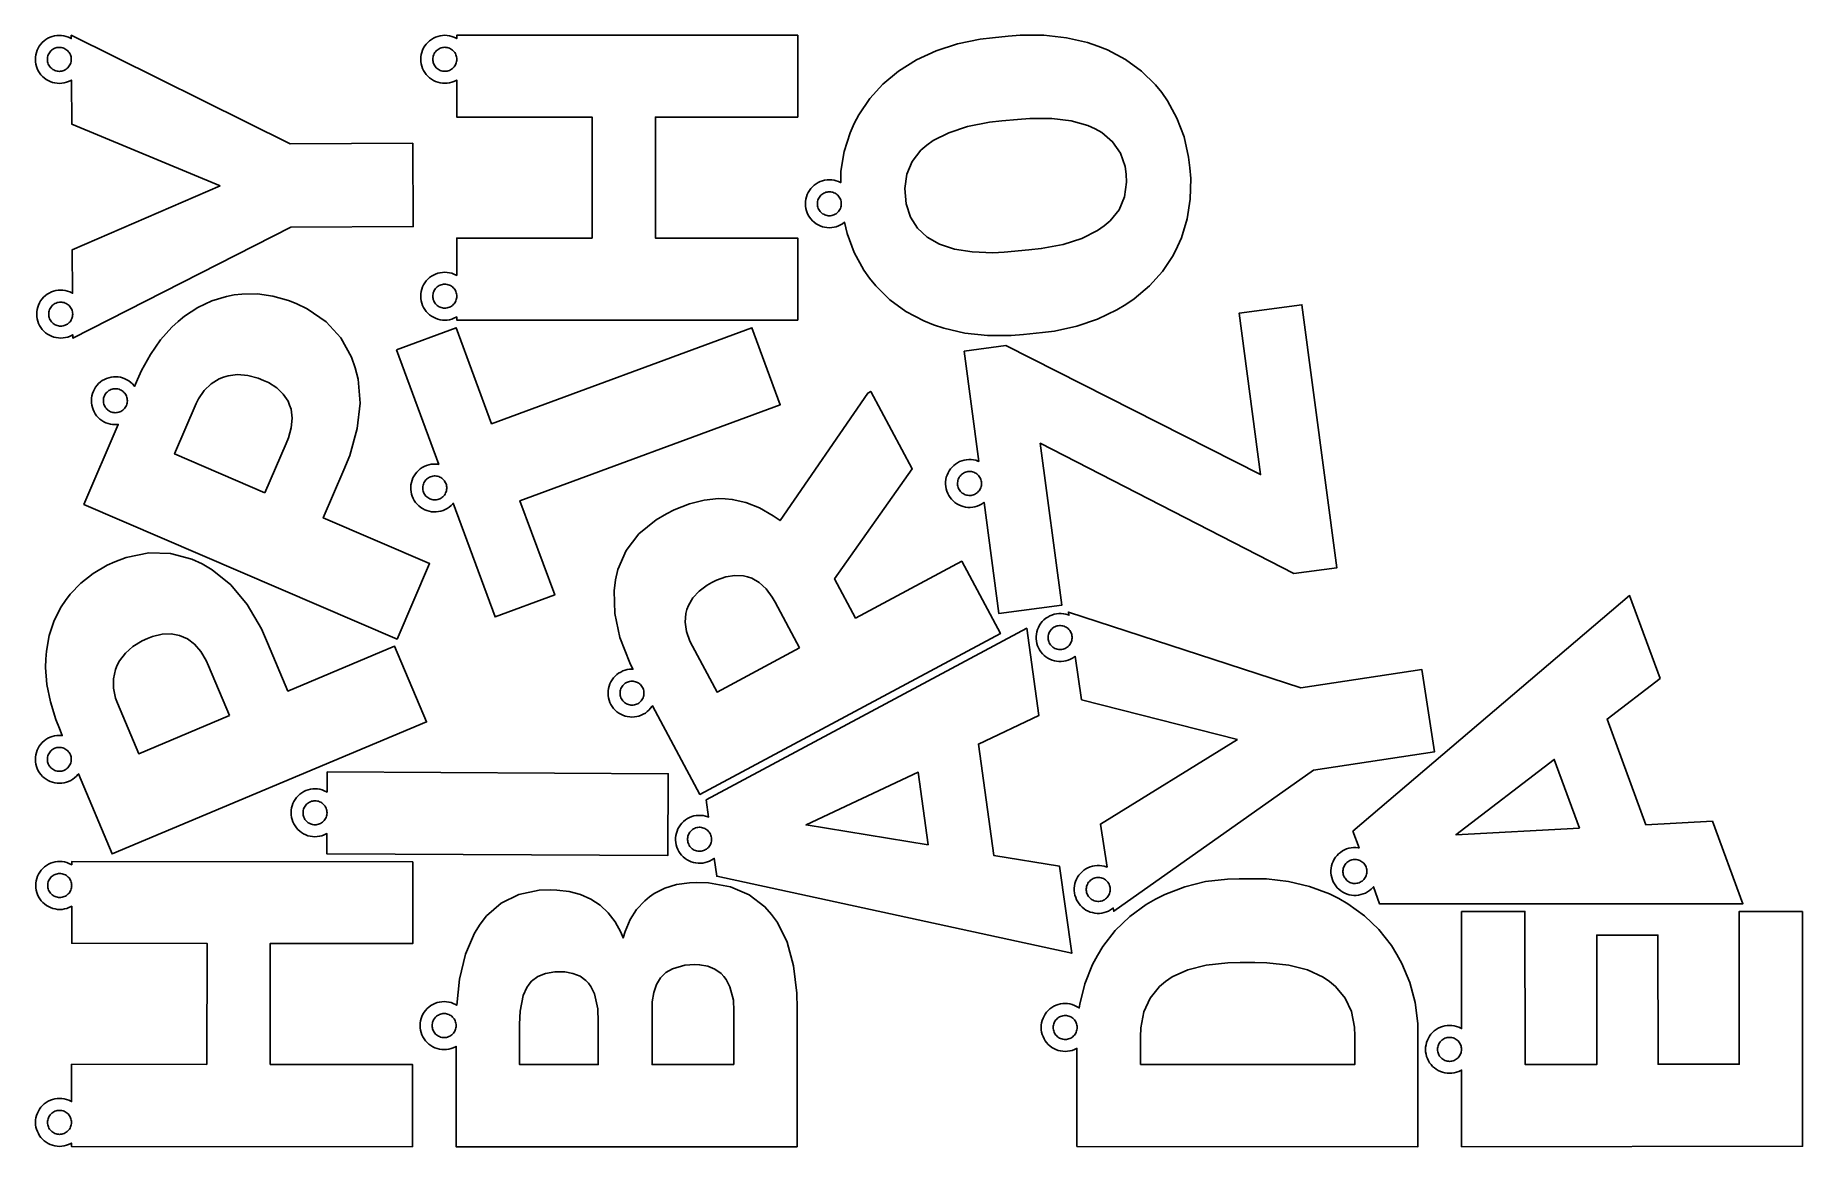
# Model space of a CAD drawing. Header units: millimetres. Extents: x 1 to 443, y 1 to 279.
import ezdxf

# ---------------------------------------------------------------- set-up
doc = ezdxf.new("R2010")
doc.units = ezdxf.units.MM

msp = doc.modelspace()

# ---------------------------------------------------------------- linework, layer by layer
at = {"color": 0}
for points in [[(47.1, 241.39), (9.99, 256.89), (9.93, 267.91), (9.76, 267.81), (9.22, 267.55), (8.67, 267.35), (8.1, 267.21), (7.52, 267.12), (6.93, 267.08), (6.34, 267.11), (5.76, 267.19), (5.19, 267.33), (4.63, 267.53), (4.1, 267.78), (3.59, 268.08), (3.12, 268.43), (2.68, 268.82), (2.28, 269.25), (1.93, 269.72), (1.62, 270.23), (1.37, 270.76), (1.17, 271.31), (1.02, 271.88), (0.93, 272.46), (0.9, 273.05), (0.92, 273.64), (1.01, 274.22), (1.15, 274.8), (1.34, 275.35), (1.59, 275.88), (1.89, 276.39), (2.24, 276.87), (2.63, 277.3), (3.07, 277.7), (3.54, 278.06), (4.04, 278.36), (4.57, 278.62), (5.13, 278.82), (5.7, 278.96), (6.28, 279.05), (6.87, 279.08), (7.46, 279.06), (8.04, 278.98), (8.61, 278.84), (9.17, 278.64), (9.7, 278.39), (9.87, 278.29), (9.87, 279.1), (64.68, 251.91), (95.32, 252.08), (95.43, 231.22), (64.8, 231.05), (10.27, 203.33), (10.27, 204.14), (10.1, 204.04), (9.57, 203.78), (9.01, 203.58), (8.44, 203.44), (7.86, 203.35), (7.27, 203.32), (6.68, 203.34), (6.1, 203.42), (5.53, 203.56), (4.97, 203.76), (4.44, 204.01), (3.93, 204.31), (3.46, 204.66), (3.02, 205.05), (2.62, 205.48), (2.27, 205.96), (1.96, 206.46), (1.71, 206.99), (1.51, 207.54), (1.36, 208.11), (1.27, 208.7), (1.24, 209.28), (1.27, 209.87), (1.35, 210.45), (1.49, 211.03), (1.69, 211.58), (1.93, 212.12), (2.23, 212.62), (2.58, 213.1), (2.98, 213.54), (3.41, 213.93), (3.88, 214.29), (4.38, 214.59), (4.91, 214.85), (5.47, 215.05), (6.04, 215.19), (6.62, 215.28), (7.21, 215.32), (7.8, 215.29), (8.38, 215.21), (8.95, 215.07), (9.51, 214.87), (10.04, 214.62), (10.21, 214.52), (10.15, 225.42), (47.1, 241.39)], [(140.19, 228.36), (140.19, 258.65), (106.33, 258.65), (106.33, 267.91), (106.16, 267.81), (105.63, 267.56), (105.08, 267.36), (104.5, 267.22), (103.92, 267.13), (103.33, 267.1), (102.75, 267.13), (102.16, 267.22), (101.59, 267.36), (101.04, 267.56), (100.51, 267.81), (100, 268.11), (99.53, 268.46), (99.09, 268.86), (98.7, 269.29), (98.34, 269.77), (98.04, 270.27), (97.79, 270.8), (97.59, 271.36), (97.45, 271.93), (97.36, 272.51), (97.33, 273.1), (97.36, 273.69), (97.45, 274.27), (97.59, 274.84), (97.79, 275.4), (98.04, 275.93), (98.34, 276.43), (98.7, 276.91), (99.09, 277.34), (99.53, 277.74), (100, 278.09), (100.51, 278.39), (101.04, 278.64), (101.59, 278.84), (102.16, 278.98), (102.75, 279.07), (103.33, 279.1), (103.92, 279.07), (104.5, 278.98), (105.08, 278.84), (105.63, 278.64), (106.16, 278.39), (106.33, 278.29), (106.33, 279.1), (191.64, 279.1), (191.64, 258.65), (156.02, 258.65), (156.02, 228.36), (191.64, 228.36), (191.64, 207.8), (106.33, 207.8), (106.33, 208.61), (106.16, 208.51), (105.63, 208.26), (105.08, 208.06), (104.5, 207.92), (103.92, 207.83), (103.33, 207.8), (102.75, 207.83), (102.16, 207.92), (101.59, 208.06), (101.04, 208.26), (100.51, 208.51), (100, 208.81), (99.53, 209.16), (99.09, 209.56), (98.7, 209.99), (98.34, 210.47), (98.04, 210.97), (97.79, 211.5), (97.59, 212.06), (97.45, 212.63), (97.36, 213.21), (97.33, 213.8), (97.36, 214.39), (97.45, 214.97), (97.59, 215.54), (97.79, 216.1), (98.04, 216.63), (98.34, 217.13), (98.7, 217.61), (99.09, 218.04), (99.53, 218.44), (100, 218.79), (100.51, 219.09), (101.04, 219.34), (101.59, 219.54), (102.16, 219.68), (102.75, 219.77), (103.33, 219.8), (103.92, 219.77), (104.5, 219.68), (105.08, 219.54), (105.63, 219.34), (106.16, 219.09), (106.33, 218.99), (106.33, 228.36), (140.19, 228.36)], [(202.45, 245.09), (203.26, 250.02), (204.74, 254.73), (205.76, 256.99), (206.89, 259.2), (209.63, 263.26), (212.96, 266.91), (216.87, 270.14), (219.08, 271.58), (221.37, 272.94), (226.28, 275.2), (231.59, 276.93), (237.31, 278.1), (240.34, 278.46), (244.24, 278.85), (247.32, 279.1), (253.23, 279.1), (258.84, 278.49), (264.15, 277.27), (266.68, 276.4), (269.14, 275.44), (273.65, 273.07), (277.65, 270.16), (281.15, 266.71), (282.69, 264.76), (284.14, 262.73), (286.51, 258.38), (288.28, 253.68), (289.43, 248.61), (289.75, 245.93), (289.96, 243.24), (289.84, 238.06), (289.06, 233.13), (287.64, 228.44), (286.65, 226.2), (285.56, 224.01), (282.9, 219.98), (279.66, 216.35), (275.84, 213.14), (273.68, 211.7), (271.45, 210.35), (266.64, 208.07), (261.44, 206.32), (255.85, 205.08), (252.88, 204.69), (248.09, 204.22), (245, 203.96), (239.08, 203.96), (233.46, 204.56), (228.16, 205.77), (225.64, 206.63), (223.18, 207.59), (218.69, 209.96), (214.68, 212.88), (211.17, 216.35), (209.62, 218.31), (208.17, 220.35), (205.77, 224.72), (204, 229.46), (203.35, 232.31), (203.35, 232.3), (202.87, 231.95), (202.37, 231.65), (201.84, 231.4), (201.28, 231.2), (200.71, 231.05), (200.13, 230.97), (199.54, 230.94), (198.95, 230.97), (198.37, 231.06), (197.8, 231.2), (197.24, 231.4), (196.71, 231.65), (196.21, 231.95), (195.73, 232.3), (195.3, 232.7), (194.9, 233.13), (194.55, 233.61), (194.25, 234.11), (194, 234.65), (193.8, 235.2), (193.66, 235.77), (193.57, 236.35), (193.54, 236.94), (193.57, 237.53), (193.66, 238.11), (193.8, 238.68), (194, 239.24), (194.25, 239.77), (194.55, 240.27), (194.91, 240.75), (195.3, 241.18), (195.74, 241.58), (196.21, 241.93), (196.72, 242.23), (197.25, 242.48), (197.8, 242.68), (198.37, 242.82), (198.96, 242.91), (199.54, 242.94), (200.13, 242.91), (200.71, 242.82), (201.29, 242.68), (201.84, 242.48), (202.37, 242.23), (202.38, 242.23), (202.45, 245.09)], [(6.3, 276.02), (6.01, 275.95), (5.74, 275.85), (5.47, 275.72), (5.22, 275.57), (4.98, 275.39), (4.77, 275.19), (4.57, 274.98), (4.4, 274.74), (4.25, 274.48), (4.12, 274.22), (4.02, 273.94), (3.95, 273.65), (3.91, 273.36), (3.9, 273.07), (3.91, 272.77), (3.96, 272.48), (4.03, 272.2), (4.13, 271.92), (4.26, 271.66), (4.41, 271.4), (4.59, 271.17), (4.79, 270.95), (5.01, 270.76), (5.25, 270.58), (5.5, 270.43), (5.77, 270.31), (6.04, 270.21), (6.33, 270.14), (6.62, 270.1), (6.92, 270.08), (7.21, 270.1), (7.5, 270.15), (7.79, 270.22), (8.06, 270.32), (8.33, 270.45), (8.58, 270.6), (8.81, 270.78), (9.03, 270.97), (9.23, 271.19), (9.4, 271.43), (9.55, 271.68), (9.68, 271.95), (9.77, 272.23), (9.84, 272.51), (9.89, 272.81), (9.9, 273.1), (9.88, 273.39), (9.84, 273.69), (9.77, 273.97), (9.66, 274.25), (9.54, 274.51), (9.38, 274.76), (9.21, 275), (9.01, 275.22), (8.79, 275.41), (8.55, 275.59), (8.3, 275.74), (8.03, 275.86), (7.75, 275.96), (7.47, 276.03), (7.18, 276.07), (6.88, 276.08), (6.59, 276.07), (6.3, 276.02)], [(102.75, 276.04), (102.46, 275.97), (102.19, 275.87), (101.92, 275.75), (101.67, 275.59), (101.43, 275.42), (101.21, 275.22), (101.01, 275), (100.84, 274.77), (100.69, 274.51), (100.56, 274.25), (100.46, 273.97), (100.39, 273.69), (100.35, 273.39), (100.33, 273.1), (100.35, 272.81), (100.39, 272.51), (100.46, 272.23), (100.56, 271.95), (100.69, 271.69), (100.84, 271.43), (101.01, 271.2), (101.21, 270.98), (101.43, 270.78), (101.67, 270.61), (101.92, 270.45), (102.19, 270.33), (102.46, 270.23), (102.75, 270.16), (103.04, 270.11), (103.33, 270.1), (103.63, 270.11), (103.92, 270.16), (104.2, 270.23), (104.48, 270.33), (104.75, 270.45), (105, 270.61), (105.24, 270.78), (105.45, 270.98), (105.65, 271.2), (105.83, 271.43), (105.98, 271.69), (106.11, 271.95), (106.2, 272.23), (106.28, 272.51), (106.32, 272.81), (106.33, 273.1), (106.32, 273.39), (106.28, 273.69), (106.2, 273.97), (106.11, 274.25), (105.98, 274.51), (105.83, 274.77), (105.65, 275), (105.45, 275.22), (105.24, 275.42), (105, 275.59), (104.75, 275.75), (104.48, 275.87), (104.2, 275.97), (103.92, 276.04), (103.63, 276.09), (103.33, 276.1), (103.04, 276.09), (102.75, 276.04)], [(242.73, 257.68), (239.63, 257.33), (234.12, 256.25), (229.42, 254.73), (225.53, 252.75), (223.93, 251.57), (222.47, 250.32), (220.26, 247.5), (218.92, 244.32), (218.44, 240.76), (218.56, 238.82), (218.8, 236.94), (219.86, 233.62), (221.59, 230.82), (224, 228.54), (227.09, 226.79), (230.85, 225.57), (235.29, 224.87), (240.41, 224.69), (243.25, 224.82), (249.49, 225.37), (252.55, 225.72), (258.02, 226.78), (262.71, 228.28), (266.63, 230.24), (268.27, 231.4), (269.77, 232.63), (272.04, 235.45), (273.41, 238.69), (273.9, 242.35), (273.77, 244.36), (273.52, 246.25), (272.35, 249.61), (270.41, 252.44), (267.69, 254.74), (266.01, 255.67), (264.2, 256.51), (260.03, 257.7), (255.18, 258.29), (249.67, 258.3), (246.63, 258.06), (242.73, 257.68)], [(198.67, 239.81), (198.39, 239.71), (198.13, 239.59), (197.88, 239.43), (197.64, 239.26), (197.42, 239.06), (197.22, 238.84), (197.05, 238.61), (196.9, 238.35), (196.77, 238.09), (196.67, 237.81), (196.6, 237.53), (196.56, 237.23), (196.54, 236.94), (196.56, 236.65), (196.6, 236.36), (196.67, 236.07), (196.77, 235.79), (196.9, 235.53), (197.05, 235.27), (197.22, 235.04), (197.42, 234.82), (197.64, 234.62), (197.87, 234.45), (198.13, 234.29), (198.39, 234.17), (198.67, 234.07), (198.96, 234), (199.25, 233.95), (199.54, 233.94), (199.84, 233.95), (200.13, 234), (200.41, 234.07), (200.69, 234.17), (200.96, 234.29), (201.21, 234.44), (201.44, 234.62), (201.66, 234.82), (201.86, 235.04), (202.04, 235.27), (202.19, 235.52), (202.31, 235.79), (202.41, 236.07), (202.48, 236.35), (202.53, 236.65), (202.54, 236.94), (202.53, 237.23), (202.48, 237.52), (202.41, 237.81), (202.31, 238.09), (202.19, 238.35), (202.04, 238.61), (201.86, 238.84), (201.66, 239.06), (201.45, 239.26), (201.21, 239.43), (200.96, 239.59), (200.69, 239.71), (200.41, 239.81), (200.13, 239.88), (199.84, 239.93), (199.54, 239.94), (199.25, 239.93), (198.96, 239.88), (198.67, 239.81)], [(102.46, 216.67), (102.19, 216.57), (101.92, 216.45), (101.67, 216.29), (101.43, 216.12), (101.21, 215.92), (101.01, 215.7), (100.84, 215.47), (100.69, 215.21), (100.56, 214.95), (100.46, 214.67), (100.39, 214.39), (100.35, 214.09), (100.33, 213.8), (100.35, 213.51), (100.39, 213.21), (100.46, 212.93), (100.56, 212.65), (100.69, 212.39), (100.84, 212.13), (101.01, 211.9), (101.21, 211.68), (101.43, 211.48), (101.67, 211.31), (101.92, 211.15), (102.19, 211.03), (102.46, 210.93), (102.75, 210.86), (103.04, 210.81), (103.33, 210.8), (103.63, 210.81), (103.92, 210.86), (104.2, 210.93), (104.48, 211.03), (104.75, 211.15), (105, 211.31), (105.24, 211.48), (105.45, 211.68), (105.65, 211.9), (105.83, 212.13), (105.98, 212.39), (106.11, 212.65), (106.2, 212.93), (106.28, 213.21), (106.32, 213.51), (106.33, 213.8), (106.32, 214.09), (106.28, 214.39), (106.2, 214.67), (106.11, 214.95), (105.98, 215.21), (105.83, 215.47), (105.65, 215.7), (105.45, 215.92), (105.24, 216.12), (105, 216.29), (104.75, 216.45), (104.48, 216.57), (104.2, 216.67), (103.92, 216.74), (103.63, 216.79), (103.33, 216.8), (103.04, 216.79), (102.75, 216.74), (102.46, 216.67)], [(6.35, 212.18), (6.08, 212.08), (5.81, 211.95), (5.56, 211.8), (5.33, 211.62), (5.11, 211.43), (4.91, 211.21), (4.74, 210.97), (4.59, 210.72), (4.46, 210.45), (4.37, 210.17), (4.3, 209.88), (4.25, 209.59), (4.24, 209.3), (4.26, 209.01), (4.3, 208.71), (4.37, 208.43), (4.48, 208.15), (4.6, 207.89), (4.76, 207.64), (4.93, 207.4), (5.13, 207.18), (5.35, 206.99), (5.59, 206.81), (5.84, 206.66), (6.11, 206.54), (6.39, 206.44), (6.67, 206.37), (6.96, 206.33), (7.26, 206.32), (7.55, 206.33), (7.84, 206.38), (8.13, 206.45), (8.4, 206.55), (8.67, 206.68), (8.92, 206.83), (9.16, 207.01), (9.37, 207.21), (9.57, 207.42), (9.74, 207.66), (9.89, 207.92), (10.02, 208.18), (10.12, 208.46), (10.19, 208.75), (10.23, 209.04), (10.24, 209.33), (10.22, 209.63), (10.18, 209.92), (10.11, 210.2), (10.01, 210.48), (9.88, 210.74), (9.73, 211), (9.55, 211.23), (9.35, 211.45), (9.13, 211.64), (8.89, 211.82), (8.64, 211.97), (8.37, 212.09), (8.1, 212.19), (7.81, 212.26), (7.52, 212.3), (7.22, 212.32), (6.93, 212.3), (6.64, 212.25), (6.35, 212.18)], [(26.47, 192.96), (27.47, 195.17), (29.7, 199.22), (32.24, 202.84), (35.07, 206.03), (36.62, 207.44), (38.21, 208.77), (41.53, 210.97), (45.04, 212.64), (48.72, 213.76), (50.64, 214.1), (52.58, 214.34), (56.46, 214.37), (60.33, 213.82), (64.2, 212.72), (66.14, 211.93), (68.92, 210.63), (73.64, 207.39), (77.34, 203.37), (80.02, 198.57), (80.94, 195.85), (81.67, 193.02), (82.15, 187.05), (81.44, 180.68), (79.55, 173.92), (78.11, 170.37), (72.92, 158.31), (99.52, 146.87), (91.4, 127.98), (13.03, 161.69), (21.63, 181.69), (21.43, 181.66), (20.84, 181.64), (20.25, 181.67), (19.67, 181.77), (19.1, 181.92), (18.55, 182.13), (18.02, 182.38), (17.52, 182.69), (17.05, 183.05), (16.62, 183.45), (16.23, 183.89), (15.89, 184.37), (15.59, 184.88), (15.35, 185.42), (15.16, 185.97), (15.02, 186.55), (14.94, 187.13), (14.92, 187.72), (14.96, 188.31), (15.05, 188.89), (15.2, 189.46), (15.41, 190.01), (15.67, 190.54), (15.98, 191.04), (16.33, 191.51), (16.74, 191.94), (17.18, 192.33), (17.65, 192.67), (18.16, 192.97), (18.7, 193.21), (19.26, 193.4), (19.83, 193.54), (20.41, 193.62), (21, 193.64), (21.59, 193.6), (22.17, 193.51), (22.74, 193.35), (23.29, 193.15), (23.82, 192.89), (24.32, 192.58), (24.79, 192.22), (25.22, 191.82), (25.61, 191.38), (25.73, 191.22), (26.47, 192.96)], [(233.25, 200.04), (243.7, 201.42), (307.44, 169.14), (302.09, 209.56), (317.77, 211.64), (326.49, 145.77), (315.74, 144.35), (252.32, 176.97), (257.69, 136.43), (241.95, 134.34), (238.26, 162.17), (238.11, 162.04), (237.61, 161.72), (237.09, 161.45), (236.54, 161.24), (235.98, 161.07), (235.4, 160.97), (234.81, 160.92), (234.22, 160.93), (233.64, 160.99), (233.06, 161.12), (232.5, 161.3), (231.96, 161.53), (231.44, 161.82), (230.96, 162.15), (230.51, 162.53), (230.1, 162.96), (229.73, 163.42), (229.42, 163.91), (229.15, 164.44), (228.93, 164.98), (228.77, 165.55), (228.66, 166.13), (228.61, 166.71), (228.62, 167.3), (228.69, 167.89), (228.81, 168.46), (228.99, 169.02), (229.23, 169.57), (229.51, 170.08), (229.85, 170.56), (230.23, 171.01), (230.65, 171.42), (231.11, 171.79), (231.61, 172.11), (232.13, 172.38), (232.68, 172.6), (233.24, 172.76), (233.82, 172.86), (234.41, 172.91), (235, 172.9), (235.58, 172.84), (236.16, 172.71), (236.72, 172.53), (236.9, 172.45), (233.25, 200.04)], [(91.25, 200.41), (106.15, 205.9), (115.02, 181.87), (180.16, 205.9), (187.27, 186.61), (122.13, 162.58), (130.83, 139), (115.93, 133.5), (105.43, 161.96), (105.31, 161.81), (104.9, 161.39), (104.44, 161.01), (103.96, 160.68), (103.44, 160.39), (102.9, 160.16), (102.34, 159.99), (101.76, 159.87), (101.18, 159.8), (100.59, 159.8), (100, 159.85), (99.42, 159.96), (98.86, 160.12), (98.31, 160.34), (97.79, 160.62), (97.3, 160.94), (96.84, 161.31), (96.42, 161.72), (96.04, 162.17), (95.71, 162.66), (95.43, 163.17), (95.19, 163.72), (95.02, 164.28), (94.9, 164.85), (94.83, 165.44), (94.83, 166.03), (94.88, 166.61), (94.99, 167.19), (95.16, 167.76), (95.38, 168.3), (95.65, 168.83), (95.97, 169.32), (96.34, 169.78), (96.75, 170.2), (97.2, 170.58), (97.69, 170.91), (98.21, 171.19), (98.75, 171.42), (99.31, 171.6), (99.89, 171.72), (100.47, 171.78), (101.06, 171.79), (101.65, 171.74), (101.84, 171.7), (91.25, 200.41)], [(21.55, 190.57), (21.25, 190.62), (20.96, 190.64), (20.67, 190.63), (20.37, 190.59), (20.09, 190.52), (19.81, 190.42), (19.54, 190.3), (19.29, 190.15), (19.05, 189.98), (18.83, 189.79), (18.63, 189.57), (18.45, 189.34), (18.29, 189.09), (18.16, 188.82), (18.06, 188.55), (17.99, 188.26), (17.94, 187.97), (17.92, 187.68), (17.93, 187.38), (17.97, 187.09), (18.04, 186.8), (18.13, 186.53), (18.26, 186.26), (18.4, 186), (18.58, 185.77), (18.77, 185.54), (18.99, 185.34), (19.22, 185.17), (19.47, 185.01), (19.74, 184.88), (20.01, 184.78), (20.3, 184.7), (20.59, 184.66), (20.88, 184.64), (21.17, 184.65), (21.47, 184.69), (21.75, 184.75), (22.03, 184.85), (22.3, 184.97), (22.55, 185.12), (22.79, 185.29), (23.01, 185.49), (23.21, 185.7), (23.39, 185.94), (23.55, 186.19), (23.68, 186.45), (23.78, 186.73), (23.85, 187.01), (23.9, 187.3), (23.92, 187.6), (23.91, 187.89), (23.87, 188.18), (23.8, 188.47), (23.71, 188.75), (23.58, 189.02), (23.44, 189.27), (23.26, 189.51), (23.07, 189.73), (22.85, 189.93), (22.62, 190.11), (22.37, 190.26), (22.11, 190.39), (21.83, 190.5), (21.55, 190.57)], [(58.34, 164.58), (63.67, 176.96), (64.22, 178.32), (64.92, 180.88), (65.13, 183.27), (64.86, 185.48), (64.52, 186.51), (64.11, 187.51), (62.92, 189.3), (61.29, 190.85), (59.22, 192.16), (58.01, 192.72), (56.64, 193.27), (54.02, 193.96), (51.5, 194.17), (49.11, 193.88), (47.96, 193.54), (46.85, 193.11), (44.86, 191.89), (43.15, 190.23), (41.74, 188.13), (41.15, 186.9), (35.74, 174.3), (58.34, 164.58)], [(149.61, 121.98), (147.16, 128.34), (145.85, 134.36), (145.67, 140.06), (146.05, 142.77), (146.62, 145.39), (148.69, 150.14), (151.88, 154.27), (156.18, 157.79), (158.8, 159.29), (160.76, 160.29), (164.56, 161.82), (168.24, 162.77), (171.79, 163.14), (173.51, 163.08), (175.23, 162.93), (178.66, 162.15), (182.08, 160.78), (185.5, 158.84), (187.21, 157.62), (209.13, 189.55), (209.9, 189.97), (220.3, 170.55), (200.85, 143.05), (206.11, 133.24), (232.66, 147.46), (242.36, 129.33), (167.15, 89.07), (155.26, 111.28), (155.16, 111.1), (154.81, 110.63), (154.42, 110.19), (153.98, 109.8), (153.51, 109.45), (153, 109.14), (152.47, 108.89), (151.92, 108.69), (151.35, 108.55), (150.76, 108.46), (150.17, 108.43), (149.59, 108.46), (149, 108.55), (148.43, 108.69), (147.88, 108.89), (147.35, 109.14), (146.84, 109.44), (146.37, 109.79), (145.93, 110.19), (145.54, 110.62), (145.18, 111.1), (144.88, 111.6), (144.63, 112.13), (144.43, 112.69), (144.29, 113.26), (144.2, 113.84), (144.17, 114.43), (144.2, 115.02), (144.29, 115.6), (144.43, 116.17), (144.63, 116.73), (144.88, 117.26), (145.18, 117.76), (145.53, 118.24), (145.93, 118.67), (146.36, 119.07), (146.83, 119.42), (147.34, 119.72), (147.87, 119.98), (148.43, 120.17), (149, 120.32), (149.58, 120.4), (150.17, 120.43), (150.41, 120.42), (149.61, 121.98)], [(99.26, 168.35), (99.01, 168.18), (98.79, 168), (98.58, 167.79), (98.4, 167.56), (98.24, 167.31), (98.1, 167.05), (97.99, 166.78), (97.91, 166.49), (97.85, 166.2), (97.83, 165.91), (97.83, 165.62), (97.86, 165.32), (97.92, 165.03), (98.01, 164.75), (98.12, 164.48), (98.27, 164.22), (98.43, 163.98), (98.62, 163.76), (98.83, 163.55), (99.06, 163.37), (99.31, 163.2), (99.57, 163.07), (99.84, 162.96), (100.12, 162.88), (100.41, 162.82), (100.71, 162.79), (101, 162.8), (101.29, 162.83), (101.58, 162.89), (101.86, 162.98), (102.13, 163.09), (102.39, 163.23), (102.63, 163.4), (102.86, 163.59), (103.07, 163.8), (103.25, 164.03), (103.41, 164.28), (103.55, 164.54), (103.66, 164.81), (103.74, 165.09), (103.8, 165.38), (103.82, 165.67), (103.82, 165.97), (103.79, 166.26), (103.73, 166.55), (103.64, 166.83), (103.52, 167.1), (103.38, 167.36), (103.22, 167.6), (103.03, 167.83), (102.82, 168.03), (102.59, 168.22), (102.34, 168.38), (102.08, 168.52), (101.81, 168.63), (101.52, 168.71), (101.24, 168.76), (100.94, 168.79), (100.65, 168.79), (100.35, 168.76), (100.07, 168.7), (99.79, 168.61), (99.51, 168.49), (99.26, 168.35)], [(233.64, 169.76), (233.37, 169.65), (233.11, 169.51), (232.86, 169.35), (232.63, 169.17), (232.42, 168.96), (232.23, 168.74), (232.06, 168.5), (231.92, 168.24), (231.8, 167.97), (231.71, 167.69), (231.65, 167.4), (231.62, 167.11), (231.61, 166.82), (231.64, 166.52), (231.69, 166.23), (231.77, 165.95), (231.88, 165.68), (232.01, 165.41), (232.17, 165.17), (232.36, 164.94), (232.56, 164.72), (232.78, 164.53), (233.03, 164.37), (233.28, 164.22), (233.55, 164.11), (233.83, 164.02), (234.12, 163.96), (234.42, 163.92), (234.71, 163.92), (235, 163.94), (235.29, 163.99), (235.58, 164.08), (235.85, 164.18), (236.11, 164.32), (236.36, 164.48), (236.59, 164.66), (236.8, 164.87), (236.99, 165.09), (237.16, 165.33), (237.3, 165.59), (237.42, 165.86), (237.51, 166.14), (237.57, 166.43), (237.6, 166.72), (237.61, 167.02), (237.58, 167.31), (237.53, 167.6), (237.45, 167.88), (237.34, 168.16), (237.21, 168.42), (237.05, 168.66), (236.86, 168.89), (236.66, 169.11), (236.43, 169.3), (236.19, 169.46), (235.93, 169.61), (235.66, 169.72), (235.38, 169.81), (235.1, 169.88), (234.8, 169.91), (234.51, 169.91), (234.22, 169.89), (233.93, 169.84), (233.64, 169.76)], [(6.92, 105.55), (6.02, 107.8), (4.65, 112.22), (3.8, 116.56), (3.48, 120.81), (3.53, 122.91), (3.68, 124.97), (4.39, 128.89), (5.63, 132.58), (7.38, 136.01), (8.47, 137.63), (9.63, 139.19), (12.31, 142), (15.39, 144.41), (18.87, 146.43), (20.78, 147.28), (23.64, 148.38), (29.25, 149.53), (34.71, 149.4), (40.03, 148.01), (42.63, 146.78), (45.17, 145.34), (49.81, 141.54), (53.9, 136.62), (57.46, 130.56), (59.02, 127.06), (64.1, 114.96), (90.79, 126.18), (98.76, 107.22), (20.11, 74.17), (11.67, 94.24), (11.56, 94.08), (11.16, 93.64), (10.73, 93.24), (10.26, 92.89), (9.75, 92.58), (9.22, 92.33), (8.67, 92.13), (8.1, 91.98), (7.52, 91.89), (6.93, 91.86), (6.34, 91.89), (5.76, 91.97), (5.19, 92.11), (4.63, 92.31), (4.1, 92.56), (3.59, 92.86), (3.12, 93.2), (2.68, 93.6), (2.28, 94.03), (1.93, 94.5), (1.62, 95.01), (1.37, 95.54), (1.17, 96.09), (1.02, 96.66), (0.93, 97.24), (0.9, 97.83), (0.92, 98.42), (1.01, 99), (1.15, 99.57), (1.34, 100.13), (1.59, 100.66), (1.89, 101.17), (2.24, 101.64), (2.63, 102.08), (3.07, 102.48), (3.54, 102.83), (4.04, 103.14), (4.57, 103.39), (5.13, 103.59), (5.7, 103.74), (6.28, 103.83), (6.87, 103.86), (7.46, 103.84), (7.65, 103.81), (6.92, 105.55)], [(192.11, 125.75), (185.97, 137.22), (185.26, 138.47), (183.71, 140.55), (181.99, 142.13), (180.11, 143.21), (179.1, 143.54), (178.06, 143.79), (175.91, 143.9), (173.67, 143.54), (171.34, 142.71), (170.13, 142.1), (168.95, 141.43), (166.96, 139.94), (165.41, 138.26), (164.3, 136.4), (163.92, 135.38), (163.62, 134.35), (163.46, 132.17), (163.81, 129.86), (164.67, 127.43), (165.31, 126.16), (171.45, 114.69), (192.11, 125.75)], [(330.54, 79.84), (399.74, 138.84), (407.36, 118.11), (394.12, 107.94), (403.84, 81.49), (420.49, 82.37), (428.08, 61.73), (337.21, 61.68), (335.64, 65.96), (335.51, 65.8), (335.1, 65.38), (334.65, 65.01), (334.16, 64.68), (333.64, 64.39), (333.1, 64.16), (332.54, 63.99), (331.96, 63.87), (331.38, 63.81), (330.79, 63.8), (330.2, 63.85), (329.62, 63.96), (329.06, 64.13), (328.51, 64.35), (327.99, 64.62), (327.5, 64.95), (327.04, 65.32), (326.62, 65.73), (326.24, 66.18), (325.91, 66.67), (325.63, 67.18), (325.4, 67.73), (325.22, 68.29), (325.1, 68.87), (325.04, 69.45), (325.04, 70.04), (325.09, 70.63), (325.2, 71.2), (325.36, 71.77), (325.59, 72.32), (325.86, 72.84), (326.18, 73.33), (326.55, 73.79), (326.96, 74.21), (327.42, 74.58), (327.9, 74.92), (328.42, 75.2), (328.96, 75.43), (329.52, 75.6), (330.1, 75.72), (330.69, 75.79), (331.27, 75.79), (331.86, 75.74), (332.06, 75.7), (330.54, 79.84)], [(301.63, 102.8), (262.66, 112.77), (261.01, 123.67), (260.86, 123.54), (260.37, 123.21), (259.85, 122.94), (259.31, 122.71), (258.74, 122.54), (258.17, 122.42), (257.58, 122.36), (256.99, 122.36), (256.41, 122.41), (255.83, 122.53), (255.26, 122.7), (254.72, 122.92), (254.2, 123.2), (253.71, 123.52), (253.25, 123.89), (252.83, 124.31), (252.46, 124.76), (252.13, 125.25), (251.85, 125.77), (251.62, 126.31), (251.45, 126.88), (251.34, 127.45), (251.28, 128.04), (251.27, 128.63), (251.33, 129.21), (251.44, 129.79), (251.61, 130.36), (251.84, 130.9), (252.11, 131.42), (252.44, 131.91), (252.81, 132.37), (253.22, 132.78), (253.68, 133.16), (254.17, 133.49), (254.69, 133.77), (255.23, 133.99), (255.79, 134.17), (256.37, 134.28), (256.95, 134.34), (257.54, 134.34), (258.13, 134.29), (258.71, 134.18), (259.27, 134.01), (259.46, 133.93), (259.34, 134.73), (317.5, 115.75), (347.8, 120.34), (350.92, 99.71), (320.63, 95.13), (270.68, 59.82), (270.56, 60.62), (270.41, 60.49), (269.92, 60.16), (269.4, 59.88), (268.86, 59.66), (268.29, 59.48), (267.72, 59.37), (267.13, 59.31), (266.54, 59.31), (265.96, 59.36), (265.38, 59.48), (264.81, 59.64), (264.27, 59.87), (263.75, 60.14), (263.26, 60.47), (262.8, 60.84), (262.39, 61.26), (262.01, 61.71), (261.68, 62.2), (261.4, 62.72), (261.18, 63.26), (261, 63.82), (260.89, 64.4), (260.83, 64.99), (260.82, 65.58), (260.88, 66.16), (260.99, 66.74), (261.16, 67.3), (261.39, 67.85), (261.66, 68.37), (261.99, 68.86), (262.36, 69.32), (262.78, 69.73), (263.23, 70.11), (263.72, 70.44), (264.24, 70.72), (264.78, 70.94), (265.34, 71.12), (265.92, 71.23), (266.51, 71.29), (267.09, 71.29), (267.68, 71.24), (268.26, 71.12), (268.82, 70.96), (269.01, 70.88), (267.37, 81.66), (301.63, 102.8)], [(49.47, 108.81), (44.25, 121.24), (43.65, 122.58), (42.29, 124.86), (40.72, 126.67), (38.94, 128.01), (37.96, 128.48), (36.96, 128.87), (34.84, 129.26), (32.59, 129.16), (30.21, 128.58), (28.97, 128.09), (27.63, 127.5), (25.31, 126.08), (23.42, 124.42), (21.96, 122.49), (21.41, 121.43), (20.95, 120.33), (20.44, 118.05), (20.46, 115.67), (20.99, 113.2), (21.47, 111.92), (26.78, 99.28), (49.47, 108.81)], [(168.73, 87.76), (248.91, 130.68), (251.94, 108.8), (236.83, 101.68), (240.7, 73.77), (257.16, 71.08), (260.18, 49.31), (171.38, 68.6), (170.76, 73.11), (170.6, 72.99), (170.11, 72.67), (169.59, 72.39), (169.04, 72.17), (168.47, 72.01), (167.9, 71.9), (167.31, 71.85), (166.72, 71.85), (166.14, 71.92), (165.56, 72.04), (165, 72.21), (164.46, 72.44), (163.94, 72.73), (163.45, 73.06), (163, 73.44), (162.59, 73.86), (162.22, 74.31), (161.9, 74.81), (161.62, 75.33), (161.4, 75.87), (161.24, 76.44), (161.13, 77.02), (161.08, 77.61), (161.08, 78.19), (161.15, 78.78), (161.27, 79.36), (161.44, 79.92), (161.67, 80.46), (161.96, 80.98), (162.29, 81.46), (162.67, 81.91), (163.09, 82.33), (163.55, 82.7), (164.04, 83.02), (164.56, 83.29), (165.11, 83.51), (165.67, 83.68), (166.25, 83.78), (166.84, 83.84), (167.43, 83.83), (168.01, 83.77), (168.59, 83.65), (169.15, 83.47), (169.33, 83.39), (168.73, 87.76)], [(256.25, 131.17), (255.98, 131.06), (255.72, 130.92), (255.47, 130.76), (255.25, 130.57), (255.04, 130.36), (254.85, 130.13), (254.69, 129.89), (254.55, 129.63), (254.44, 129.35), (254.36, 129.07), (254.3, 128.78), (254.27, 128.49), (254.27, 128.19), (254.3, 127.9), (254.36, 127.61), (254.45, 127.33), (254.56, 127.06), (254.7, 126.8), (254.86, 126.56), (255.05, 126.33), (255.26, 126.12), (255.49, 125.94), (255.73, 125.77), (255.99, 125.64), (256.27, 125.52), (256.55, 125.44), (256.84, 125.38), (257.13, 125.35), (257.42, 125.36), (257.72, 125.38), (258.01, 125.44), (258.29, 125.53), (258.56, 125.64), (258.82, 125.78), (259.06, 125.95), (259.29, 126.13), (259.5, 126.34), (259.68, 126.57), (259.85, 126.82), (259.98, 127.08), (260.1, 127.35), (260.18, 127.63), (260.24, 127.92), (260.26, 128.21), (260.26, 128.51), (260.23, 128.8), (260.18, 129.09), (260.09, 129.37), (259.98, 129.64), (259.84, 129.9), (259.67, 130.15), (259.48, 130.37), (259.28, 130.58), (259.05, 130.77), (258.8, 130.93), (258.54, 131.07), (258.27, 131.18), (257.99, 131.26), (257.7, 131.32), (257.41, 131.35), (257.11, 131.35), (256.82, 131.32), (256.53, 131.26), (256.25, 131.17)], [(148.27, 116.75), (148.05, 116.55), (147.85, 116.34), (147.68, 116.1), (147.52, 115.85), (147.4, 115.58), (147.3, 115.3), (147.23, 115.02), (147.19, 114.73), (147.17, 114.43), (147.19, 114.14), (147.23, 113.85), (147.3, 113.56), (147.4, 113.28), (147.53, 113.02), (147.68, 112.77), (147.85, 112.53), (148.05, 112.31), (148.27, 112.11), (148.51, 111.94), (148.76, 111.79), (149.02, 111.66), (149.3, 111.56), (149.59, 111.49), (149.88, 111.45), (150.17, 111.43), (150.47, 111.45), (150.76, 111.49), (151.04, 111.56), (151.32, 111.66), (151.59, 111.79), (151.84, 111.94), (152.08, 112.12), (152.29, 112.31), (152.49, 112.53), (152.67, 112.77), (152.82, 113.02), (152.94, 113.29), (153.04, 113.56), (153.11, 113.85), (153.16, 114.14), (153.17, 114.44), (153.16, 114.73), (153.11, 115.02), (153.04, 115.31), (152.94, 115.58), (152.82, 115.85), (152.66, 116.1), (152.49, 116.34), (152.29, 116.56), (152.07, 116.75), (151.84, 116.93), (151.58, 117.08), (151.32, 117.21), (151.04, 117.3), (150.75, 117.38), (150.46, 117.42), (150.17, 117.43), (149.88, 117.42), (149.58, 117.38), (149.3, 117.3), (149.02, 117.2), (148.76, 117.08), (148.5, 116.93), (148.27, 116.75)], [(5.22, 100.35), (4.98, 100.17), (4.77, 99.97), (4.57, 99.75), (4.4, 99.52), (4.25, 99.26), (4.12, 98.99), (4.02, 98.72), (3.95, 98.43), (3.91, 98.14), (3.9, 97.85), (3.91, 97.55), (3.96, 97.26), (4.03, 96.98), (4.13, 96.7), (4.26, 96.43), (4.41, 96.18), (4.59, 95.95), (4.79, 95.73), (5.01, 95.53), (5.25, 95.36), (5.5, 95.21), (5.77, 95.08), (6.04, 94.99), (6.33, 94.92), (6.62, 94.87), (6.91, 94.86), (7.21, 94.88), (7.5, 94.92), (7.78, 94.99), (8.06, 95.1), (8.33, 95.22), (8.58, 95.38), (8.81, 95.55), (9.03, 95.75), (9.23, 95.97), (9.4, 96.21), (9.55, 96.46), (9.68, 96.73), (9.77, 97.01), (9.84, 97.29), (9.89, 97.58), (9.9, 97.88), (9.88, 98.17), (9.84, 98.46), (9.77, 98.75), (9.66, 99.02), (9.54, 99.29), (9.38, 99.54), (9.21, 99.78), (9.01, 99.99), (8.79, 100.19), (8.55, 100.36), (8.3, 100.51), (8.03, 100.64), (7.76, 100.74), (7.47, 100.81), (7.18, 100.85), (6.88, 100.86), (6.59, 100.85), (6.3, 100.8), (6.01, 100.73), (5.74, 100.63), (5.47, 100.5), (5.22, 100.35)], [(387.23, 80.63), (380.91, 97.84), (356.31, 79), (387.23, 80.63)], [(73.92, 94.72), (159.23, 94.27), (159.12, 73.76), (73.81, 74.21), (73.84, 79.28), (73.67, 79.18), (73.13, 78.93), (72.58, 78.73), (72.01, 78.59), (71.42, 78.51), (70.83, 78.48), (70.25, 78.52), (69.66, 78.61), (69.09, 78.75), (68.54, 78.95), (68.01, 79.21), (67.51, 79.51), (67.03, 79.87), (66.6, 80.26), (66.21, 80.7), (65.86, 81.18), (65.56, 81.68), (65.31, 82.22), (65.11, 82.77), (64.97, 83.34), (64.89, 83.93), (64.87, 84.52), (64.9, 85.1), (64.99, 85.68), (65.13, 86.26), (65.33, 86.81), (65.59, 87.34), (65.89, 87.84), (66.25, 88.31), (66.65, 88.75), (67.08, 89.14), (67.56, 89.49), (68.07, 89.79), (68.6, 90.04), (69.15, 90.23), (69.73, 90.37), (70.31, 90.46), (70.9, 90.48), (71.49, 90.45), (72.07, 90.36), (72.64, 90.22), (73.19, 90.01), (73.72, 89.76), (73.89, 89.66), (73.92, 94.72)], [(224.29, 76.46), (221.78, 94.63), (193.73, 81.46), (224.29, 76.46)], [(70.3, 87.43), (70.01, 87.36), (69.73, 87.26), (69.47, 87.14), (69.21, 86.99), (68.97, 86.81), (68.76, 86.62), (68.56, 86.4), (68.38, 86.16), (68.23, 85.91), (68.1, 85.65), (68, 85.37), (67.93, 85.08), (67.88, 84.79), (67.87, 84.5), (67.88, 84.21), (67.92, 83.91), (67.99, 83.63), (68.09, 83.35), (68.21, 83.08), (68.36, 82.83), (68.54, 82.59), (68.73, 82.37), (68.95, 82.17), (69.19, 82), (69.44, 81.85), (69.7, 81.72), (69.98, 81.62), (70.26, 81.54), (70.56, 81.5), (70.85, 81.48), (71.14, 81.5), (71.44, 81.54), (71.72, 81.61), (72, 81.71), (72.27, 81.83), (72.52, 81.98), (72.76, 82.15), (72.98, 82.35), (73.17, 82.57), (73.35, 82.8), (73.5, 83.06), (73.63, 83.32), (73.73, 83.6), (73.8, 83.88), (73.85, 84.17), (73.87, 84.47), (73.85, 84.76), (73.81, 85.05), (73.74, 85.34), (73.64, 85.62), (73.52, 85.88), (73.37, 86.14), (73.19, 86.37), (73, 86.59), (72.78, 86.79), (72.55, 86.97), (72.29, 87.12), (72.03, 87.25), (71.75, 87.35), (71.47, 87.42), (71.18, 87.47), (70.88, 87.48), (70.59, 87.47), (70.3, 87.43)], [(166.09, 80.68), (165.82, 80.57), (165.56, 80.43), (165.31, 80.27), (165.08, 80.08), (164.87, 79.88), (164.68, 79.65), (164.51, 79.41), (164.37, 79.15), (164.26, 78.88), (164.17, 78.6), (164.11, 78.31), (164.08, 78.02), (164.08, 77.72), (164.1, 77.43), (164.16, 77.14), (164.24, 76.86), (164.35, 76.59), (164.48, 76.32), (164.65, 76.08), (164.83, 75.85), (165.04, 75.64), (165.26, 75.45), (165.51, 75.28), (165.76, 75.14), (166.04, 75.03), (166.32, 74.94), (166.6, 74.88), (166.9, 74.85), (167.19, 74.84), (167.48, 74.87), (167.77, 74.92), (168.06, 75.01), (168.33, 75.12), (168.59, 75.25), (168.84, 75.41), (169.07, 75.6), (169.28, 75.81), (169.47, 76.03), (169.63, 76.27), (169.77, 76.53), (169.89, 76.8), (169.98, 77.08), (170.04, 77.37), (170.07, 77.67), (170.07, 77.96), (170.04, 78.25), (169.99, 78.54), (169.91, 78.82), (169.8, 79.1), (169.66, 79.36), (169.5, 79.61), (169.32, 79.83), (169.11, 80.04), (168.88, 80.23), (168.64, 80.4), (168.38, 80.54), (168.11, 80.66), (167.83, 80.74), (167.54, 80.8), (167.25, 80.84), (166.95, 80.84), (166.66, 80.81), (166.37, 80.76), (166.09, 80.68)], [(43.82, 21.51), (43.85, 51.8), (9.99, 51.83), (9.99, 61.09), (9.82, 60.99), (9.29, 60.74), (8.74, 60.54), (8.16, 60.4), (7.58, 60.31), (6.99, 60.28), (6.41, 60.31), (5.82, 60.4), (5.25, 60.54), (4.7, 60.74), (4.17, 60.99), (3.66, 61.3), (3.19, 61.65), (2.75, 62.04), (2.36, 62.48), (2.01, 62.95), (1.7, 63.46), (1.45, 63.99), (1.26, 64.55), (1.11, 65.12), (1.03, 65.7), (1, 66.29), (1.03, 66.88), (1.12, 67.46), (1.26, 68.03), (1.46, 68.58), (1.71, 69.12), (2.01, 69.62), (2.36, 70.09), (2.76, 70.53), (3.2, 70.92), (3.67, 71.27), (4.18, 71.58), (4.71, 71.83), (5.26, 72.03), (5.83, 72.17), (6.42, 72.25), (7, 72.28), (7.59, 72.25), (8.17, 72.17), (8.75, 72.02), (9.3, 71.82), (9.83, 71.57), (10, 71.47), (10, 72.28), (95.31, 72.2), (95.3, 51.75), (59.68, 51.78), (59.65, 21.49), (95.27, 21.46), (95.25, 0.9), (9.94, 0.98), (9.94, 1.79), (9.77, 1.69), (9.23, 1.44), (8.68, 1.24), (8.11, 1.1), (7.53, 1.01), (6.94, 0.98), (6.35, 1.01), (5.77, 1.1), (5.2, 1.24), (4.64, 1.44), (4.11, 1.69), (3.61, 2), (3.13, 2.35), (2.7, 2.74), (2.3, 3.18), (1.95, 3.65), (1.65, 4.16), (1.4, 4.69), (1.2, 5.25), (1.06, 5.82), (0.97, 6.4), (0.94, 6.99), (0.97, 7.58), (1.06, 8.16), (1.2, 8.73), (1.4, 9.28), (1.65, 9.82), (1.96, 10.32), (2.31, 10.79), (2.7, 11.23), (3.14, 11.62), (3.61, 11.97), (4.12, 12.28), (4.65, 12.53), (5.21, 12.73), (5.78, 12.87), (6.36, 12.95), (6.95, 12.98), (7.54, 12.95), (8.12, 12.87), (8.69, 12.72), (9.24, 12.52), (9.78, 12.27), (9.95, 12.17), (9.96, 21.54), (43.82, 21.51)], [(329.47, 72.36), (329.22, 72.19), (329, 72), (328.79, 71.79), (328.61, 71.56), (328.44, 71.32), (328.31, 71.06), (328.2, 70.78), (328.11, 70.5), (328.06, 70.21), (328.03, 69.92), (328.04, 69.62), (328.07, 69.33), (328.13, 69.04), (328.21, 68.76), (328.33, 68.49), (328.47, 68.23), (328.64, 67.99), (328.83, 67.76), (329.03, 67.56), (329.26, 67.37), (329.51, 67.21), (329.77, 67.07), (330.04, 66.96), (330.33, 66.88), (330.62, 66.82), (330.91, 66.8), (331.2, 66.8), (331.5, 66.83), (331.78, 66.89), (332.07, 66.98), (332.34, 67.1), (332.59, 67.24), (332.84, 67.4), (333.06, 67.59), (333.27, 67.8), (333.46, 68.03), (333.62, 68.28), (333.75, 68.54), (333.86, 68.81), (333.95, 69.09), (334, 69.38), (334.03, 69.67), (334.03, 69.97), (333.99, 70.26), (333.93, 70.55), (333.85, 70.83), (333.73, 71.1), (333.59, 71.36), (333.42, 71.6), (333.24, 71.83), (333.03, 72.04), (332.8, 72.22), (332.55, 72.38), (332.29, 72.52), (332.02, 72.63), (331.73, 72.71), (331.45, 72.77), (331.15, 72.79), (330.86, 72.79), (330.57, 72.76), (330.28, 72.7), (330, 72.61), (329.72, 72.5), (329.47, 72.36)], [(6.42, 69.23), (6.13, 69.15), (5.85, 69.06), (5.59, 68.93), (5.33, 68.78), (5.1, 68.6), (4.88, 68.41), (4.68, 68.19), (4.51, 67.95), (4.35, 67.7), (4.23, 67.43), (4.13, 67.16), (4.06, 66.87), (4.01, 66.58), (4, 66.29), (4.01, 65.99), (4.06, 65.7), (4.13, 65.41), (4.23, 65.14), (4.35, 64.87), (4.5, 64.62), (4.68, 64.38), (4.88, 64.16), (5.09, 63.97), (5.33, 63.79), (5.58, 63.64), (5.85, 63.51), (6.13, 63.41), (6.41, 63.34), (6.7, 63.3), (7, 63.28), (7.29, 63.3), (7.58, 63.34), (7.87, 63.41), (8.14, 63.51), (8.41, 63.64), (8.66, 63.79), (8.9, 63.96), (9.12, 64.16), (9.32, 64.38), (9.49, 64.61), (9.64, 64.87), (9.77, 65.13), (9.87, 65.41), (9.94, 65.69), (9.98, 65.99), (10, 66.28), (9.98, 66.57), (9.94, 66.87), (9.87, 67.15), (9.77, 67.43), (9.65, 67.69), (9.49, 67.95), (9.32, 68.18), (9.12, 68.4), (8.9, 68.6), (8.67, 68.78), (8.42, 68.93), (8.15, 69.05), (7.87, 69.15), (7.59, 69.22), (7.3, 69.27), (7, 69.28), (6.71, 69.27), (6.42, 69.23)], [(106.99, 42.82), (108.5, 49.09), (110.76, 54.36), (112.2, 56.59), (113.77, 58.65), (117.47, 61.86), (121.85, 64.01), (126.91, 65.08), (129.72, 65.17), (131.36, 65.14), (134.43, 64.76), (137.26, 64), (139.84, 62.86), (141.03, 62.13), (142.18, 61.34), (144.22, 59.45), (145.95, 57.21), (147.36, 54.61), (147.94, 53.16), (148.42, 54.8), (149.68, 57.75), (151.32, 60.31), (153.34, 62.48), (154.51, 63.41), (155.74, 64.27), (158.4, 65.61), (161.33, 66.51), (164.53, 66.95), (166.23, 66.99), (169.3, 66.91), (174.79, 65.91), (179.5, 63.93), (183.43, 60.95), (185.06, 59.05), (186.58, 56.99), (188.95, 52.06), (190.56, 46.18), (191.39, 39.34), (191.48, 35.52), (191.48, 0.9), (106.17, 0.9), (106.17, 26.02), (106, 25.92), (105.47, 25.67), (104.92, 25.47), (104.35, 25.33), (103.76, 25.24), (103.17, 25.21), (102.59, 25.24), (102, 25.33), (101.43, 25.47), (100.88, 25.67), (100.35, 25.92), (99.84, 26.22), (99.37, 26.57), (98.93, 26.97), (98.54, 27.4), (98.19, 27.88), (97.88, 28.38), (97.63, 28.91), (97.43, 29.47), (97.29, 30.04), (97.2, 30.62), (97.17, 31.21), (97.2, 31.8), (97.29, 32.38), (97.43, 32.95), (97.63, 33.51), (97.88, 34.04), (98.19, 34.54), (98.54, 35.02), (98.93, 35.45), (99.37, 35.85), (99.84, 36.2), (100.35, 36.5), (100.88, 36.75), (101.43, 36.95), (102, 37.09), (102.59, 37.18), (103.17, 37.21), (103.76, 37.18), (104.35, 37.09), (104.92, 36.95), (105.47, 36.75), (106, 36.5), (106.31, 36.31), (106.99, 42.82)], [(262.2, 36.61), (263.48, 41.69), (265.41, 46.49), (266.63, 48.77), (267.96, 50.98), (271.06, 54.99), (274.68, 58.51), (278.83, 61.54), (281.12, 62.85), (283.48, 64.06), (288.44, 65.97), (293.67, 67.24), (299.19, 67.9), (302.07, 67.96), (306, 67.96), (308.9, 67.91), (314.45, 67.28), (319.7, 66.04), (324.65, 64.18), (327, 62.99), (329.28, 61.71), (333.42, 58.72), (337.04, 55.24), (340.17, 51.24), (341.52, 49.03), (342.78, 46.76), (344.74, 42), (346.07, 36.98), (346.74, 31.71), (346.81, 28.96), (346.79, 0.9), (261.48, 0.96), (261.5, 25.52), (261.37, 25.45), (260.84, 25.2), (260.28, 25), (259.71, 24.86), (259.13, 24.77), (258.54, 24.74), (257.95, 24.77), (257.37, 24.86), (256.8, 25), (256.24, 25.2), (255.71, 25.45), (255.21, 25.76), (254.73, 26.11), (254.3, 26.5), (253.9, 26.94), (253.55, 27.41), (253.25, 27.92), (253, 28.45), (252.8, 29), (252.66, 29.58), (252.57, 30.16), (252.54, 30.75), (252.57, 31.33), (252.66, 31.92), (252.8, 32.49), (253, 33.04), (253.25, 33.57), (253.56, 34.08), (253.91, 34.55), (254.3, 34.99), (254.74, 35.38), (255.21, 35.73), (255.72, 36.04), (256.25, 36.29), (256.81, 36.48), (257.38, 36.63), (257.96, 36.71), (258.55, 36.74), (259.14, 36.71), (259.72, 36.63), (260.29, 36.48), (260.84, 36.28), (261.38, 36.03), (261.88, 35.73), (262.07, 35.58), (262.2, 36.61)], [(265.53, 68.01), (265.27, 67.87), (265.02, 67.7), (264.8, 67.52), (264.59, 67.31), (264.4, 67.08), (264.24, 66.83), (264.1, 66.57), (263.99, 66.3), (263.91, 66.02), (263.85, 65.73), (263.82, 65.44), (263.82, 65.14), (263.85, 64.85), (263.91, 64.56), (264, 64.28), (264.11, 64.01), (264.25, 63.75), (264.41, 63.51), (264.6, 63.28), (264.81, 63.07), (265.04, 62.89), (265.28, 62.72), (265.54, 62.58), (265.82, 62.47), (266.1, 62.39), (266.39, 62.33), (266.68, 62.3), (266.97, 62.3), (267.27, 62.33), (267.56, 62.39), (267.84, 62.48), (268.11, 62.59), (268.37, 62.73), (268.61, 62.9), (268.84, 63.08), (269.05, 63.29), (269.23, 63.52), (269.4, 63.77), (269.53, 64.03), (269.65, 64.3), (269.73, 64.58), (269.79, 64.87), (269.82, 65.16), (269.81, 65.46), (269.78, 65.75), (269.73, 66.04), (269.64, 66.32), (269.53, 66.59), (269.39, 66.85), (269.22, 67.09), (269.03, 67.32), (268.83, 67.53), (268.6, 67.72), (268.35, 67.88), (268.09, 68.02), (267.82, 68.13), (267.54, 68.21), (267.25, 68.27), (266.96, 68.3), (266.66, 68.3), (266.37, 68.27), (266.08, 68.21), (265.8, 68.12), (265.53, 68.01)], [(357.66, 59.78), (373.54, 59.8), (373.59, 21.48), (391.57, 21.5), (391.53, 53.85), (406.83, 53.87), (406.87, 21.52), (427.2, 21.55), (427.15, 59.75), (442.97, 59.77), (443.04, 1.01), (357.73, 0.9), (357.71, 20.08), (357.54, 19.97), (357.01, 19.72), (356.45, 19.52), (355.88, 19.38), (355.3, 19.29), (354.71, 19.26), (354.12, 19.29), (353.54, 19.38), (352.97, 19.52), (352.42, 19.72), (351.88, 19.97), (351.38, 20.27), (350.9, 20.62), (350.47, 21.01), (350.07, 21.45), (349.72, 21.92), (349.42, 22.43), (349.16, 22.96), (348.96, 23.51), (348.82, 24.08), (348.73, 24.67), (348.7, 25.26), (348.73, 25.84), (348.82, 26.43), (348.96, 27), (349.16, 27.55), (349.41, 28.08), (349.71, 28.59), (350.06, 29.06), (350.46, 29.5), (350.89, 29.9), (351.36, 30.25), (351.87, 30.55), (352.4, 30.8), (352.96, 31), (353.53, 31.15), (354.11, 31.23), (354.7, 31.26), (355.29, 31.23), (355.87, 31.15), (356.44, 31.01), (356.99, 30.81), (357.53, 30.56), (357.7, 30.46), (357.66, 59.78)], [(141.73, 32.18), (141.61, 35.39), (140.76, 39.12), (139.85, 41.03), (139.27, 41.79), (138.65, 42.48), (137.17, 43.56), (135.39, 44.27), (133.33, 44.63), (132.18, 44.66), (130.87, 44.63), (128.55, 44.24), (126.61, 43.47), (125.05, 42.3), (124.42, 41.56), (123.86, 40.74), (122.97, 38.72), (122.15, 34.84), (122.05, 31.54), (122.05, 21.46), (141.73, 21.46), (141.73, 32.18)], [(175.66, 21.46), (175.66, 34.94), (175.56, 37.61), (174.68, 40.9), (173.73, 42.72), (173.11, 43.49), (172.46, 44.21), (170.92, 45.33), (169.13, 46.08), (167.07, 46.45), (165.93, 46.48), (163.38, 46.37), (160.29, 45.46), (158.62, 44.47), (157.28, 43.14), (156.27, 41.49), (155.6, 39.5), (155.25, 37.18), (155.21, 35.88), (155.21, 21.46), (175.66, 21.46)], [(277.37, 21.51), (330.98, 21.47), (330.99, 28.62), (330.92, 30.79), (330.14, 34.7), (328.57, 38.1), (326.21, 40.99), (324.7, 42.22), (323.06, 43.36), (319.15, 45.14), (314.47, 46.33), (309.02, 46.93), (305.98, 46.98), (302.29, 46.98), (299.26, 46.93), (293.85, 46.35), (289.19, 45.16), (285.29, 43.38), (283.66, 42.25), (282.15, 41.02), (279.8, 38.1), (278.23, 34.65), (277.44, 30.65), (277.38, 28.43), (277.37, 21.51)], [(102.59, 34.15), (102.3, 34.08), (102.03, 33.98), (101.76, 33.86), (101.51, 33.7), (101.27, 33.53), (101.05, 33.33), (100.86, 33.11), (100.68, 32.88), (100.53, 32.62), (100.4, 32.36), (100.3, 32.08), (100.23, 31.8), (100.19, 31.5), (100.17, 31.21), (100.19, 30.92), (100.23, 30.62), (100.3, 30.34), (100.4, 30.06), (100.53, 29.8), (100.68, 29.54), (100.86, 29.31), (101.05, 29.09), (101.27, 28.89), (101.51, 28.72), (101.76, 28.56), (102.03, 28.44), (102.3, 28.34), (102.59, 28.27), (102.88, 28.22), (103.17, 28.21), (103.47, 28.22), (103.76, 28.27), (104.05, 28.34), (104.32, 28.44), (104.59, 28.56), (104.84, 28.72), (105.08, 28.89), (105.3, 29.09), (105.49, 29.31), (105.67, 29.54), (105.82, 29.8), (105.95, 30.06), (106.05, 30.34), (106.12, 30.62), (106.16, 30.92), (106.17, 31.21), (106.16, 31.5), (106.12, 31.8), (106.05, 32.08), (105.95, 32.36), (105.82, 32.62), (105.67, 32.88), (105.49, 33.11), (105.3, 33.33), (105.08, 33.53), (104.84, 33.7), (104.59, 33.86), (104.32, 33.98), (104.05, 34.08), (103.76, 34.15), (103.47, 34.2), (103.17, 34.21), (102.88, 34.2), (102.59, 34.15)], [(257.96, 33.68), (257.67, 33.61), (257.4, 33.51), (257.13, 33.39), (256.88, 33.24), (256.64, 33.06), (256.42, 32.86), (256.23, 32.65), (256.05, 32.41), (255.9, 32.16), (255.77, 31.89), (255.67, 31.61), (255.6, 31.33), (255.56, 31.04), (255.54, 30.74), (255.56, 30.45), (255.6, 30.16), (255.67, 29.87), (255.77, 29.6), (255.9, 29.33), (256.05, 29.08), (256.22, 28.84), (256.42, 28.62), (256.64, 28.42), (256.87, 28.25), (257.13, 28.1), (257.39, 27.97), (257.67, 27.87), (257.96, 27.8), (258.25, 27.76), (258.54, 27.74), (258.84, 27.76), (259.13, 27.8), (259.41, 27.87), (259.69, 27.97), (259.96, 28.1), (260.21, 28.25), (260.44, 28.42), (260.66, 28.62), (260.86, 28.84), (261.04, 29.07), (261.19, 29.33), (261.31, 29.59), (261.41, 29.87), (261.49, 30.15), (261.53, 30.45), (261.54, 30.74), (261.53, 31.03), (261.49, 31.33), (261.41, 31.61), (261.32, 31.89), (261.19, 32.15), (261.04, 32.41), (260.86, 32.64), (260.67, 32.86), (260.45, 33.06), (260.21, 33.24), (259.96, 33.39), (259.69, 33.51), (259.42, 33.61), (259.13, 33.68), (258.84, 33.73), (258.55, 33.74), (258.25, 33.73), (257.96, 33.68)], [(354.12, 28.2), (353.83, 28.13), (353.55, 28.03), (353.29, 27.91), (353.03, 27.75), (352.8, 27.58), (352.58, 27.38), (352.38, 27.16), (352.21, 26.93), (352.06, 26.67), (351.93, 26.41), (351.83, 26.13), (351.76, 25.84), (351.72, 25.55), (351.7, 25.26), (351.72, 24.96), (351.76, 24.67), (351.83, 24.39), (351.93, 24.11), (352.06, 23.85), (352.21, 23.59), (352.39, 23.36), (352.59, 23.14), (352.8, 22.94), (353.04, 22.77), (353.29, 22.62), (353.56, 22.49), (353.84, 22.39), (354.12, 22.32), (354.41, 22.28), (354.71, 22.26), (355, 22.28), (355.29, 22.32), (355.58, 22.39), (355.86, 22.49), (356.12, 22.62), (356.37, 22.77), (356.61, 22.95), (356.83, 23.14), (357.03, 23.36), (357.2, 23.6), (357.35, 23.85), (357.48, 24.12), (357.58, 24.4), (357.65, 24.68), (357.69, 24.97), (357.7, 25.27), (357.69, 25.56), (357.65, 25.85), (357.57, 26.14), (357.47, 26.41), (357.35, 26.68), (357.2, 26.93), (357.02, 27.17), (356.82, 27.39), (356.6, 27.58), (356.37, 27.76), (356.12, 27.91), (355.85, 28.04), (355.57, 28.13), (355.29, 28.21), (354.99, 28.25), (354.7, 28.26), (354.41, 28.25), (354.12, 28.2)], [(6.07, 9.85), (5.8, 9.76), (5.53, 9.63), (5.28, 9.48), (5.04, 9.3), (4.82, 9.11), (4.63, 8.89), (4.45, 8.65), (4.3, 8.4), (4.17, 8.13), (4.07, 7.86), (4, 7.57), (3.96, 7.28), (3.94, 6.99), (3.96, 6.69), (4, 6.4), (4.07, 6.11), (4.17, 5.84), (4.3, 5.57), (4.45, 5.32), (4.62, 5.08), (4.82, 4.86), (5.04, 4.67), (5.27, 4.49), (5.53, 4.34), (5.79, 4.21), (6.07, 4.11), (6.36, 4.04), (6.65, 4), (6.94, 3.98), (7.23, 4), (7.53, 4.04), (7.81, 4.11), (8.09, 4.21), (8.35, 4.34), (8.61, 4.49), (8.84, 4.66), (9.06, 4.86), (9.26, 5.08), (9.44, 5.31), (9.59, 5.57), (9.71, 5.83), (9.81, 6.11), (9.88, 6.39), (9.93, 6.69), (9.94, 6.98), (9.93, 7.27), (9.89, 7.57), (9.81, 7.85), (9.72, 8.13), (9.59, 8.39), (9.44, 8.65), (9.26, 8.88), (9.07, 9.1), (8.85, 9.3), (8.61, 9.48), (8.36, 9.63), (8.09, 9.75), (7.82, 9.85), (7.53, 9.92), (7.24, 9.97), (6.95, 9.98), (6.65, 9.97), (6.36, 9.93), (6.07, 9.85)]]:
    msp.add_lwpolyline(points, dxfattribs=at)

doc.saveas('drawing.dxf')
